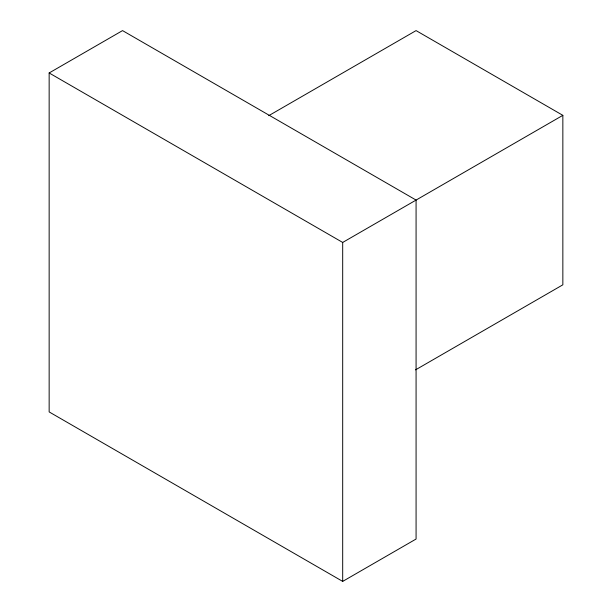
<?xml version="1.0" encoding="UTF-8"?>
<svg xmlns="http://www.w3.org/2000/svg" width="612" height="612" viewBox="0 0 612 612"><rect width="100%" height="100%" fill="white"/><g stroke="black" fill="none" stroke-linecap="round" stroke-linejoin="round"><path stroke-width="0.92" d="M49.151 72.966L122.538 30.6L416.076 200.078L416.076 539.034L342.689 581.4L49.151 411.922L49.151 72.966L342.689 242.444L562.849 115.339L562.849 284.817L415.525 369.87M268.752 115.66L416.076 30.6L562.849 115.339M342.689 242.444L342.689 581.4"/></g></svg>
